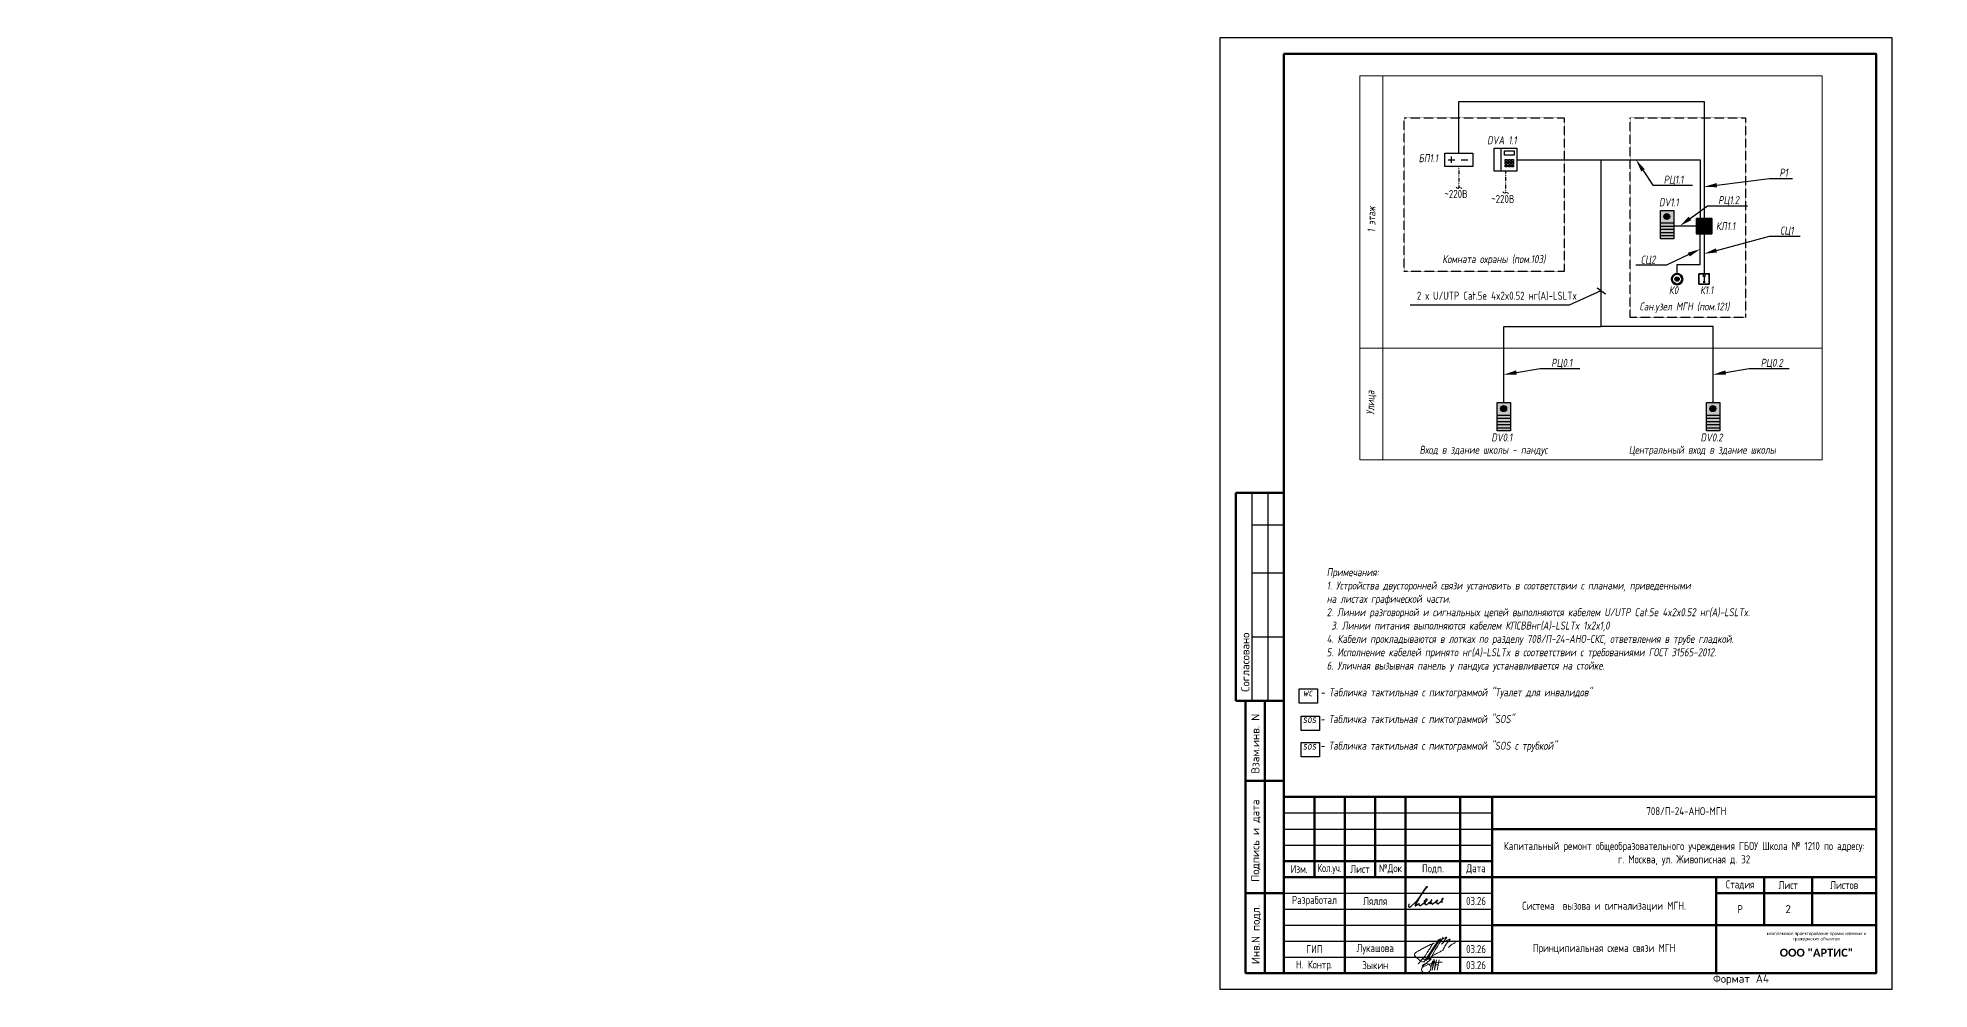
# Model space of a CAD drawing. Header units: millimetres. Extents: x -404508 to 361533, y -175093 to 31861.
# Drawn here: x 47355 to 106436, y -171240 to -141540 of the extents above; entities that cross this region are included whole.
import ezdxf
from ezdxf import colors
from ezdxf.entities.mleader import LeaderData, LeaderLine
from ezdxf.enums import TextEntityAlignment as Align
from ezdxf.math import Vec2, Vec3

# ---------------------------------------------------------------- set-up
doc = ezdxf.new("R2010")
doc.units = ezdxf.units.MM
doc.linetypes.add('GOST2.303 4', pattern=[7, 5, -2, 0])
doc.linetypes.add('штрихпунктирная', pattern=[1, 0.5, -0.25, 0, -0.25])
for name, color, linetype, lineweight in [('-SBugo-СКД-Приборы', 1, 'Continuous', 30), ('__ФОРМАТ', 7, 'Continuous', 40), ('E-Безопасность-G', 153, 'Continuous', 35), ('RC-Выноски', 7, 'Continuous', 0), ('лс', 5, 'Continuous', 30), ('Подписи', 7, 'Continuous', 13), ('Примечания', 7, 'Continuous', 25)]:
    doc.layers.add(name, color=color, linetype=linetype, lineweight=lineweight)
for name, color, linetype in [('__НАДПИСИ', 7, 'Continuous'), ('RC_Обратная связь', 6, 'Continuous'), ('TEXT1', 7, 'Continuous'), ('Основная', 7, 'Continuous'), ('СКС текст', 7, 'Continuous'), ('стена', 20, 'Continuous'), ('ШТАМП', 2, 'Continuous'), ('Штампы', 7, 'Continuous')]:
    doc.layers.add(name, color=color, linetype=linetype)
doc.layers.add('ОФ_подписи', color=5, linetype='Continuous', lineweight=13, true_color=0x0000ff)
doc.styles.add('GOST 2.304 type A', font='', dxfattribs={"height": 250})
doc.styles.add('ICOCPEUR', font='isocpeur.ttf', dxfattribs={"height": 250})
doc.styles.add('ISOCPEUR', font='isocpeur.ttf', dxfattribs={"width": 0.9, "height": 350})
doc.styles.add('RubezhCAD', font='', dxfattribs={"oblique": 10})
doc.styles.add('XREF1$0$Standard', font='isocpeur.ttf')
doc.styles.add('ГОСТ 2.304', font='')
doc.styles.get('GOST 2.304 type A').set_extended_font_data('GOST 2.304 type A')
doc.styles.get('RubezhCAD').set_extended_font_data('GOST type A')
doc.styles.get('ГОСТ 2.304').set_extended_font_data('GOST 2.304 type A')

# ---------------------------------------------------------------- blocks, each defined once
blk = doc.blocks.new('*U1048')
at = {"lineweight": 50}
for p, q in [((5, 155), (20, 155)), ((5, 155), (5, 90)), ((5, 90), (20, 90)), ((8, 5), (8, 90)), ((14, 5), (14, 90)), ((8, 65), (20, 65)), ((8, 30), (20, 30)), ((8, 5), (20, 5))]:
    blk.add_line(p, q, dxfattribs=at)
for p, q in [((10, 155), (10, 90)), ((15, 155), (15, 90)), ((10, 145), (20, 145)), ((10, 130), (20, 130)), ((10, 110), (20, 110)), ((5, 90), (8, 90))]:
    blk.add_line(p, q)
blk.add_lwpolyline([(0, 0), (210, 0), (210, 297), (0, 297)], close=True)
blk.add_lwpolyline([(20, 292), (205, 292), (205, 5), (20, 5)], close=True, dxfattribs=at)
at = {"style": 'XREF1$0$Standard'}
for s, p in [('Согласовано', (7.95, 102.07)), ('Взам.инв. N', (11.07, 76.61)), ('Подпись и дата', (11.04, 46.36)), ('Инв.N подл.', (11.17, 17.07))]:
    blk.add_text(s, height=2.5, rotation=90, dxfattribs=at).set_placement(p, align=Align.MIDDLE_CENTER)
blk.add_text('Формат', height=2.5, dxfattribs=at).set_placement((154.02, 2))
blk.add_text('А4', height=2.5, dxfattribs=at).set_placement((171.51, 2), align=Align.RIGHT)
for tag, p in [('СОГЛАСОВАНО_ДАТА2', (14.37, 145.56)), ('СОГЛАСОВАНО_ДАТА3', (19.37, 145.56)), ('СОГЛАСОВАНО_ФАМИЛИЯ2', (14.37, 110.56)), ('СОГЛАСОВАНО_ФАМИЛИЯ3', (19.37, 110.56)), ('СОГЛАСОВАНО_ДОЛЖНОСТЬ2', (14.37, 90.56)), ('СОГЛАСОВАНО_ДОЛЖНОСТЬ3', (19.37, 90.56))]:
    blk.add_attdef(tag, p, '', height=2.5, rotation=90, dxfattribs=at)
for tag, p in [('ВЗАМ_ИНВ_НОМЕР', (19.37, 77.5)), ('ИНВ_N_ПОДЛ', (19.37, 17.5))]:
    blk.add_attdef(tag, text='', height=2.5, rotation=90, dxfattribs=at).set_placement(p, align=Align.CENTER)
blk.add_attdef('ИНВ_ДАТА', text='', height=2.5, rotation=90, dxfattribs=at).set_placement((19.37, 63.83), align=Align.RIGHT)
blk = doc.blocks.new('П_Зыкин')
at = {"layer": 'ОФ_подписи', "color": 5, "ltscale": 100, "transparency": 33554687}
for p, q in [((142, 249), (62, -174)), ((102, 37), (218, 37)), ((258, 249), (178, -174))]:
    blk.add_line(p, q, dxfattribs=at)
blk.add_lwpolyline([(-462, 273), (-74, 273), (-446, -30)], dxfattribs=at)
for centre, radius, start, end in [((-271, -94), 186, 314.23929, 159.93483), ((345, -1372), 1523, 88.87583, 117.8788), ((1109, -252), 1204, 158.75935, 174.23097), ((-1024, 224), 1068, 337.81444, 2.88593), ((-849, 72), 852, 342.83077, 7.48151), ((-9, 182), 4.48, 8.96906, 155.65511), ((-643, 22), 732, 344.4555, 20.46196), ((-318, -169), 151, 108.7568, 173.42509), ((-287, -115), 185, 191.53585, 322.35119)]:
    blk.add_arc(centre, radius, start, end, dxfattribs=at)
blk = doc.blocks.new('П_Лукашова')
at = {"layer": 'ОФ_подписи', "color": 5}
for p, q in [((221, 339), (-221, -339)), ((286, 371), (-156, -307)), ((283, 370), (218, 338))]:
    blk.add_line(p, q, dxfattribs=at)
for points in [[(-221, -339), (-276, -344), (-368, -289), (-446, -221), (-505, -166), (-522, -116), (-412, -16), (-295, 56), (-173, 120), (-49, 179), (33, 216), (87, 237), (52, 221), (11, 167), (-59, 51), (-126, -52), (-177, -132), (-256, -231), (-409, -409)], [(360, 20), (294, -18), (203, -65), (91, -124), (-73, -248)], [(366, 415), (236, 213), (85, -37), (-50, -300)], [(221, 301), (344, 360), (434, 401), (475, 416), (464, 395), (420, 336), (342, 232), (310, 203), (337, 221), (420, 283), (490, 322), (558, 352), (576, 358), (491, 240), (403, 113), (374, 49), (360, 20)], [(530, 102), (646, 199), (748, 254)]]:
    blk.add_spline(points, degree=3, dxfattribs=at)
blk = doc.blocks.new('штамп')
at = {"layer": '__ФОРМАТ', "linetype": 'Continuous', "lineweight": 50}
for p, q in [((531929, 45357), (531929, 50857)), ((531929, 50857), (550429, 50857)), ((532879, 48357), (532879, 50857)), ((533829, 45357), (533829, 50857)), ((534779, 48357), (534779, 50857)), ((535729, 45357), (535729, 50857)), ((537429, 45357), (537429, 50857)), ((538429, 45357), (538429, 50857)), ((550429, 45357), (550429, 50857)), ((538429, 49857), (550429, 49857)), ((531929, 48857), (538429, 48857)), ((531929, 48357), (550429, 48357)), ((545429, 45357), (545429, 48357)), ((545429, 47857), (550429, 47857)), ((546929, 46857), (546929, 48357)), ((548429, 46857), (548429, 48357)), ((538429, 46857), (550429, 46857)), ((531929, 45357), (550429, 45357))]:
    blk.add_line(p, q, dxfattribs=at)
at = {"layer": '__ФОРМАТ', "linetype": 'Continuous', "lineweight": -2}
for p, q in [((531929, 50357), (538429, 50357)), ((531929, 49857), (538429, 49857)), ((531929, 49357), (538429, 49357)), ((531929, 48857), (538429, 48857)), ((531929, 47857), (538429, 47857)), ((531929, 47357), (538429, 47357)), ((531929, 46857), (538429, 46857)), ((538429, 46857), (550429, 46857)), ((531929, 46357), (538429, 46357)), ((531929, 45857), (538429, 45857))]:
    blk.add_line(p, q, dxfattribs=at)
at = {"layer": 'Подписи', "color": 5, "lineweight": 25}
blk.add_lwpolyline([(535847, 47525), (535833, 47500), (535823, 47461), (535824, 47440), (535829, 47423), (535840, 47414), (535857, 47413), (535876, 47421), (535897, 47435), (535917, 47454), (536005, 47539), (536088, 47624), (536142, 47690), (536203, 47776), (536266, 47874), (536323, 47953), (536362, 48009), (536395, 48059), (536405, 48060), (536397, 48045), (536295, 47925), (536205, 47790), (536095, 47603), (536059, 47544), (536038, 47506), (536029, 47485), (536027, 47473), (536027, 47462), (536031, 47457), (536037, 47454), (536045, 47456), (536057, 47466), (536072, 47479), (536107, 47506), (536133, 47525), (536147, 47532), (536152, 47532), (536153, 47529), (536150, 47520), (536147, 47504), (536146, 47491), (536148, 47479), (536150, 47471), (536157, 47465), (536166, 47462), (536178, 47464), (536189, 47469), (536215, 47480), (536240, 47498), (536281, 47529), (536306, 47550), (536324, 47567), (536342, 47582), (536372, 47609), (536388, 47629), (536397, 47646), (536399, 47657), (536398, 47666), (536393, 47671), (536383, 47671), (536372, 47667), (536356, 47653), (536336, 47632), (536323, 47612), (536313, 47599), (536309, 47587), (536310, 47579), (536315, 47575), (536326, 47579), (536335, 47585), (536344, 47592), (536348, 47595), (536352, 47596), (536354, 47595), (536355, 47592), (536349, 47583), (536342, 47575), (536334, 47561), (536326, 47547), (536322, 47538), (536320, 47531), (536321, 47523), (536325, 47519), (536328, 47519), (536333, 47524), (536338, 47527), (536344, 47526), (536346, 47520), (536351, 47508), (536355, 47498), (536359, 47493), (536366, 47491), (536375, 47491), (536385, 47497), (536412, 47513), (536436, 47532), (536466, 47559), (536491, 47583), (536517, 47607), (536529, 47621), (536545, 47642), (536547, 47643), (536546, 47644), (536543, 47644), (536541, 47642), (536538, 47637), (536499, 47577), (536491, 47558), (536482, 47544), (536480, 47535), (536479, 47529), (536481, 47524), (536483, 47522), (536489, 47523), (536494, 47526), (536502, 47532), (536512, 47539), (536522, 47544), (536530, 47548), (536541, 47549), (536547, 47546), (536550, 47541), (536551, 47531), (536552, 47525), (536553, 47521), (536558, 47517), (536562, 47515), (536568, 47515), (536575, 47517), (536583, 47523), (536596, 47533), (536617, 47547), (536636, 47561), (536659, 47583), (536688, 47609), (536702, 47620), (536713, 47630), (536721, 47636), (536727, 47641), (536727, 47643), (536726, 47644), (536723, 47643), (536720, 47638), (536715, 47629), (536693, 47594), (536681, 47575), (536676, 47566), (536674, 47557), (536677, 47551), (536679, 47547), (536684, 47546), (536689, 47549), (536695, 47552), (536700, 47554), (536709, 47554), (536716, 47551), (536717, 47545), (536719, 47535), (536721, 47527), (536725, 47524), (536731, 47520), (536741, 47523), (536747, 47528), (536757, 47534), (536779, 47550), (536809, 47572), (536842, 47600), (536865, 47623), (536880, 47642), (536895, 47664), (536899, 47675), (536901, 47684), (536898, 47689), (536891, 47693), (536881, 47689), (536873, 47682), (536862, 47668), (536856, 47654), (536855, 47638), (536856, 47622), (536856, 47598), (536858, 47583), (536860, 47572), (536864, 47560), (536871, 47551)], dxfattribs=at)
at = {"layer": 'ОФ_подписи'}
for name, p, xscale, yscale, zscale in [('П_Лукашова', (536533, 46057), 1.010226427429054, 1.010226427429054, 1.010226427429054), ('П_Зыкин', (536581, 45585), 0.7621923841183493, 0.7621923841183493, 0.7621923841183493)]:
    blk.add_blockref(name, p, dxfattribs=dict(at, xscale=xscale, yscale=yscale, zscale=zscale))
at = {"transparency": 33554687, "attachment_point": 5, "style": 'ГОСТ 2.304'}
for s, insert, char_height, width in [('{\\fArial|b0|i0|c204|p34;комплексное проектирование промышленных и гражданских объектов}', (548563, 46495), 100, 3372.21), ('{\\fCorbel Light|b1|i0|c204|p34;ООО "АРТИС"}', (548563, 45995), 250, 4171.2)]:
    blk.add_mtext(s, dxfattribs=dict(at, insert=insert, char_height=char_height, width=width))
at = {"layer": '__НАДПИСИ', "lineweight": 9, "ltscale": 2, "style": 'ISOCPEUR', "flags": 1}
blk.add_attdef('NOTATION', (548864, 51134), '', height=250, dxfattribs=at)
at = {"layer": '__НАДПИСИ', "lineweight": 9, "ltscale": 2, "style": 'RubezhCAD', "oblique": 10}
blk.add_attdef('SHEET', text='', height=250, dxfattribs=at).set_placement((547679, 47357), align=Align.MIDDLE_CENTER)
at = {"layer": '__ФОРМАТ', "color": 7, "linetype": 'Continuous', "lineweight": 20, "char_height": 250, "attachment_point": 5, "style": 'GOST 2.304 type A'}
for s, insert, width in [('Капитальный ремонт общеобразовательного учреждения ГБОУ Школа № 1210 по адресу:      \\Pг. Москва, ул. Живописная д. 32', (544429, 49085), 12000), ('\\pi-7.5,l7.5,t7.5;{\\W0.9;\\C256;Кол.уч.}', (533354, 48607), 950)]:
    blk.add_mtext(s, dxfattribs=dict(at, insert=insert, width=width))
for s, insert, width, line_spacing_factor in [('\\pi-7.5,l7.5,t7.5;{\\C256;Изм.}', (532404, 48607), 950, 1.2), ('\\pi-7.5,l7.5,t7.5;{\\C256;Лист}', (534304, 48607), 950, 1.2), ('\\pi-7.5,l7.5,t7.5;{\\C256;№Док}', (535254, 48607), 950, 1.2), ('\\pi-7.5,l7.5,t7.5;{\\C256;Подп.}', (536584, 48607), 1710.72, 1.2), ('\\pi-7.5,l7.5,t7.5;{\\C256;Дата}', (537929, 48607), 1000, 1.2), ('\\pi-7.5,l7.5,t7.5;{\\C256;Стадия}', (546179, 48107), 1500, 1.2), ('\\pi-7.5,l7.5,t7.5;{\\C256;Лист}', (547679, 48107), 1500, 1.2), ('\\pi-7.5,l7.5,t7.5;{\\C256;Листов}', (549429, 48107), 2000, 1.2), ('\\pi-7.5,l7.5,t7.5;{\\C256;Разработал}', (532879, 47607), 1900, 1.2), ('{\\C256;Лялля}', (534779, 47607), 1900, 1.2), ('{\\C256;03.26}', (537929, 47607), 1000, 1.2), ('Система  вызова и сигнализации МГН.  ', (541929, 47427), 6828.82, 0.85), ('\\pi-750,l750,t750;{\\C256;Р}', (546179, 47357), 1500, 1.2), ('\\pi-7.5,l7.5,t7.5;{\\C256;ГИП}', (532879, 46107), 1900, 1.2), ('{\\C256;Лукашова}', (534779, 46107), 1900, 1.2), ('{\\C256;03.26}', (537929, 46107), 1000, 1.2), ('{\\C256;Н. Контр. }', (532879, 45592), 1900, 1.2), ('\\pi-750,l750,t750;{\\C256;Зыкин}', (534779, 45607), 1900, 1.2), ('{\\C256;03.26}', (537929, 45607), 1000, 1.2)]:
    blk.add_mtext(s, dxfattribs=dict(at, insert=insert, width=width, line_spacing_factor=line_spacing_factor))
at = {"layer": 'стена', "color": 18, "true_color": 0x000000, "insert": (543249, 50539), "char_height": 250, "width": 3851.47, "attachment_point": 1, "style": 'GOST 2.304 type A'}
blk.add_mtext('708/П-24-АНО-МГН', dxfattribs=at)
blk = doc.blocks.new('A$C24B8382C')
at = {"layer": 'лс', "color": 5, "ltscale": 100}
for points in [[(0, 726), (706, 726), (706, 0), (0, 0)], [(0, 726), (208, 726), (208, 0), (0, 0)]]:
    blk.add_lwpolyline(points, close=True, dxfattribs=at)
at = {"layer": 'лс', "color": 5}
blk.add_lwpolyline([(208, 726), (208, 443)], dxfattribs=at)
for points in [[(313, 640), (620, 640), (620, 505), (313, 505)], [(339, 366), (404, 366), (404, 310), (339, 310)], [(339, 283), (404, 283), (404, 227), (339, 227)], [(339, 197), (404, 197), (404, 140), (339, 140)], [(438, 366), (503, 366), (503, 310), (438, 310)], [(438, 283), (503, 283), (503, 227), (438, 227)], [(438, 197), (503, 197), (503, 140), (438, 140)], [(535, 366), (601, 366), (601, 310), (535, 310)], [(535, 283), (601, 283), (601, 227), (535, 227)], [(535, 197), (601, 197), (601, 140), (535, 140)]]:
    blk.add_lwpolyline(points, close=True, dxfattribs=at)
blk = doc.blocks.new('A$C54723B90')
at = {"ltscale": 100, "true_color": 0xffffff}
h = blk.add_hatch(color=7, dxfattribs=at)
h.dxf.hatch_style = 1
h.paths.add_polyline_path([(0, 415), (881, 415), (881, 0), (0, 0)])
at = {"ltscale": 100}
h = blk.add_hatch(color=5, dxfattribs=at)
h.dxf.hatch_style = 1
edge = h.paths.add_edge_path()
edge.add_arc((693, 215), 93.4, 0, 360)
at = {"layer": 'лс', "color": 5}
blk.add_lwpolyline([(0, 415), (881, 415), (881, 0), (0, 0)], close=True, dxfattribs=at)
for points in [[(99, 415), (99, 0)], [(197, 415), (197, 0)], [(296, 415), (296, 0)], [(395, 415), (395, 0)], [(493, 415), (493, 0)]]:
    blk.add_lwpolyline(points, dxfattribs=at)
blk.add_circle((693, 215), 93.4, dxfattribs=at)
blk = doc.blocks.new('Уличная Панель')
at = {"ltscale": 100, "true_color": 0xffffff}
h = blk.add_hatch(color=7, dxfattribs=at)
h.dxf.hatch_style = 1
h.paths.add_polyline_path([(-415, 0), (-415, 881), (0, 881), (0, 0)])
at = {"ltscale": 100}
h = blk.add_hatch(color=3, dxfattribs=at)
h.dxf.hatch_style = 1
edge = h.paths.add_edge_path()
edge.add_arc((-215, 693), 93.4, 0, 360)
at = {"layer": 'лс', "color": 3}
blk.add_lwpolyline([(-415, 0), (-415, 881), (0, 881), (0, 0)], close=True, dxfattribs=at)
for points in [[(-415, 493), (0, 493)], [(-415, 395), (0, 395)], [(-415, 296), (0, 296)], [(-415, 197), (0, 197)], [(-415, 99), (0, 99)]]:
    blk.add_lwpolyline(points, dxfattribs=at)
blk.add_circle((-215, 693), 93.4, dxfattribs=at)
blk = doc.blocks.new('Коридорная лампа')
at = {"ltscale": 100, "true_color": 0xffffff}
h = blk.add_hatch(color=7, dxfattribs=at)
h.dxf.hatch_style = 1
h.paths.add_polyline_path([(-40, 20), (0, 20), (0, -20), (-40, -20)])
at = {"color": 5, "lineweight": 35}
for p, q in [((-34, 14), (-6, -14)), ((-6, 14), (-34, -14))]:
    blk.add_line(p, q, dxfattribs=at)
at = {"color": 5, "lineweight": 35, "ltscale": 100}
blk.add_lwpolyline([(-40, 20), (0, 20), (0, -20), (-40, -20)], close=True, dxfattribs=at)
at = {"color": 5, "lineweight": 35}
blk.add_circle((-20, 0), 20, dxfattribs=at)
blk = doc.blocks.new('Кнопка вызова влагозащищенная со шнуром1')
at = {"color": 5}
for p, q in [((-50, 10), (-50, -30)), ((-50, -30), (-60, -40)), ((-60, -40), (-40, -40)), ((-40, -40), (-50, -30))]:
    blk.add_line(p, q, dxfattribs=at)
at = {"color": 5, "lineweight": 35}
blk.add_lwpolyline([(-100, 40), (0, 40), (0, -60), (-100, -60)], close=True, dxfattribs=at)
at = {"color": 5}
blk.add_circle((-50, 20), 10, dxfattribs=at)
blk = doc.blocks.new('кнопка')
at = {"layer": '-SBugo-СКД-Приборы', "linetype": 'ByBlock', "ltscale": 100}
h = blk.add_hatch(color=256, dxfattribs=at)
edge = h.paths.add_edge_path()
edge.add_ellipse((0, 0), major_axis=(-46.8, 46.8), ratio=1, start_angle=0, end_angle=360)
at = {"layer": '-SBugo-СКД-Приборы', "lineweight": 50}
blk.add_circle((0, 0), 165, dxfattribs=at)
at = {"layer": '-SBugo-СКД-Приборы', "linetype": 'ByBlock', "ltscale": 100}
blk.add_ellipse((0, 0), major_axis=(-46.8, 46.8), ratio=1, start_param=3.926991, end_param=10.210176, dxfattribs=at)

msp = doc.modelspace()

# ---------------------------------------------------------------- linework, layer by layer
at = {"linetype": 'GOST2.303 4', "ltscale": 0.5, "transparency": 33554687}
for points in [[(90040.5, -144040.8), (95037.3, -144040.8), (95037.3, -148836.3), (90040.5, -148836.3)], [(97100.7, -144040.8), (100696.1, -144040.8), (100696.1, -150267.4), (97100.7, -150267.4)]]:
    msp.add_lwpolyline(points, close=True, dxfattribs=at)
at = {"color": 1, "linetype": 'штрихпунктирная', "lineweight": 30, "ltscale": 2}
for points in [[(91743.7, -145561.5), (91743.7, -145561.5), (91743.7, -146227.5)], [(93205.2, -145717.1), (93205.2, -145717.1), (93205.2, -146383.1)]]:
    msp.add_lwpolyline(points, dxfattribs=at)
at = {"transparency": 33554687}
for points in [[(90226.1, -149875.4), (95198.7, -149875.4), (96188.3, -149432.1)], [(96060.4, -149347.5), (96325, -149527.4)]]:
    msp.add_lwpolyline(points, dxfattribs=at)
at = {"color": 0, "lineweight": 9}
for points in [[(91657.1, -146196.5), (91721.2, -146238.3), (91772.7, -146212.6), (91833.6, -146245.9)], [(93118.7, -146352.1), (93182.8, -146393.9), (93234.3, -146368.2), (93295.2, -146401.5)]]:
    msp.add_spline(points, degree=3, dxfattribs=at)
at = {"layer": 'лс', "color": 4}
for p, q in [((99286.8, -148620.1), (99286.8, -147650.2)), ((98561.5, -148906.1), (98561.5, -148620.1)), ((98561.5, -148620.1), (99286.8, -148620.1))]:
    msp.add_line(p, q, dxfattribs=at)
at = {"layer": 'лс', "color": 0, "lineweight": 9}
for points in [[(89372.8, -154712.8), (88652.8, -154712.8), (88652.8, -142722.7), (89372.8, -142722.7)], [(89372.8, -142722.7), (103089.9, -142722.7), (103089.9, -151232.8), (89372.8, -151232.8)], [(88652.8, -151232.8), (103089.9, -151232.8), (103089.9, -154712.8), (88652.8, -154712.8)]]:
    msp.add_lwpolyline(points, close=True, dxfattribs=at)
at = {"layer": 'лс', "color": 5}
msp.add_lwpolyline([(91743.7, -145136.5), (91743.7, -143528), (99404.4, -143528), (99404.4, -147159.9)], dxfattribs=at)
at = {"layer": 'лс', "color": 6}
for points in [[(91303, -145136.5), (92184.3, -145136.5), (92184.3, -145551.5), (91303, -145551.5), (91303, -145136.5)], [(91514.3, -145444), (91514.3, -145244)], [(91414.3, -145344), (91614.3, -145344)], [(91820, -145344), (92020, -145344)]]:
    msp.add_lwpolyline(points, dxfattribs=at)
at = {"layer": 'лс', "color": 1}
for points in [[(93558.4, -145344), (99284.6, -145344), (99284.6, -145344)], [(99684.3, -152927.7), (99684.3, -150547.7), (96188.3, -150547.7), (96188.3, -145344)], [(97277.5, -145344), (99284.6, -145344), (99284.6, -147175.1)], [(99164.4, -147415.1), (98455, -147415.1)], [(93149.7, -152927.7), (93149.7, -150547.7), (96188.3, -150547.7)]]:
    msp.add_lwpolyline(points, dxfattribs=at)
at = {"layer": 'лс', "color": 4}
msp.add_lwpolyline([(99404.4, -147655.1), (99404.4, -148905.8)], dxfattribs=at)
at = {"layer": 'лс', "color": 2}
msp.add_lwpolyline([(86754.6, -161859.8), (87326.5, -161859.8), (87326.5, -162310.6), (86754.6, -162310.6)], close=True, dxfattribs=at)
at = {"layer": 'лс', "color": 1}
for points in [[(86821.9, -162712.9), (87393.9, -162712.9), (87393.9, -163163.7), (86821.9, -163163.7)], [(86821.9, -163536.8), (87393.9, -163536.8), (87393.9, -163987.6), (86821.9, -163987.6)]]:
    msp.add_lwpolyline(points, close=True, dxfattribs=at)

# ---------------------------------------------------------------- block references
at = {"ltscale": 100, "rotation": 90}
msp.add_blockref('A$C54723B90', (98455, -147809.7), dxfattribs=at)
at = {"color": 0, "transparency": 33554687}
for name, p, xscale, yscale, zscale in [('Коридорная лампа', (99644.4, -147415.1), 12, 12, 6), ('Кнопка вызова влагозащищенная со шнуром1', (99566.4, -149035.4), 3.24, 3.24, 3.6)]:
    msp.add_blockref(name, p, dxfattribs=dict(at, xscale=xscale, yscale=yscale, zscale=zscale))
at = {"layer": 'E-Безопасность-G', "color": 2}
for p in [(93357.2, -153809), (99891.8, -153809)]:
    msp.add_blockref('Уличная Панель', p, dxfattribs=at)
at = {"layer": 'лс', "ltscale": 100, "transparency": 33554687}
msp.add_blockref('A$C24B8382C', (92852.1, -145707.1), dxfattribs=at)
at = {"layer": 'лс', "color": 3, "ltscale": 100, "transparency": 33554687, "rotation": 90}
msp.add_blockref('кнопка', (98561.5, -149071.5), dxfattribs=at)
at = {"layer": 'Основная'}
msp.add_blockref('штамп', (-445647.7, -216096.8), dxfattribs=at)
at = {"layer": 'Штампы', "color": 7, "xscale": 100, "yscale": 100, "zscale": 100}
msp.add_blockref('*U1048', (84280.9, -171239.7), dxfattribs=at)

# ---------------------------------------------------------------- texts
at = {"layer": 'RC_Обратная связь', "color": 7, "style": 'RubezhCAD'}
for p in [(91295.3, -146538.9, 0), (92756.9, -146694.5, 0)]:
    msp.add_text('~220В', height=250, dxfattribs=at).set_placement(p)
at = {"layer": 'TEXT1', "char_height": 250, "attachment_point": 5, "style": 'ICOCPEUR'}
for s, insert, width in [('{\\C0;2}', (102030.9, -168739.7), 1500), ('{\\fGOST 2.304 type A|b0|i0|c204|p34;Принципиальная схема связи МГН}', (96280.9, -169988), 7000)]:
    msp.add_mtext(s, dxfattribs=dict(at, insert=insert, width=width))
at = {"layer": 'Основная', "ltscale": 100, "insert": (86866.1, -157679.6), "char_height": 250, "width": 19982, "attachment_point": 1, "style": 'RubezhCAD'}
msp.add_mtext('\\pi750;\\PПримечания:\\P1. Устройства двусторонней связи установить в соответствии с планами, приведенными \\Pна листах графической части. \\P2. Линии разговорной и сигнальных цепей выполняются кабелем U/UTP Cat.5e 4x2x0.52 нг(А)-LSLTx. \\P\\pi0;       3. Линии питания выполняются кабелем КПСВВнг(А)-LSLTx 1x2x1,0\\P\\pi750;4. Кабели прокладываются в лотках по разделу 708/П-24-АНО-СКС, ответвления в трубе гладкой.\\P5. Исполнение кабелей принято нг(А)-LSLTx в соответствии с требованиями ГОСТ 31565-2012.\\P6. Уличная вызывная панель у пандуса устанавливается на стойке.\\P\\P\\pi0;{\\C40;\\c3266809;wc  }- Табличка тактильная с пиктограммой "Туалет для инвалидов"\\P\\P{\\C1;sos }- Табличка тактильная с пиктограммой "SOS"\\P\\P{\\C1;sos }- Табличка тактильная с пиктограммой "SOS с трубкой"', dxfattribs=at)
at = {"layer": 'Примечания', "ltscale": 100, "transparency": 33554687, "char_height": 250, "width": 10064.647, "attachment_point": 4, "style": 'RubezhCAD'}
for s, insert in [('DVA 1.1', (92625.4, -144737.3)), ('БП1.1', (90487.3, -145297)), ('DV1.1', (97996.2, -146675.7)), ('КЛ1.1', (99775.6, -147419.1)), ('К0', (98304.5, -149417.8)), ('К1.1', (99276.9, -149417.8)), ('Сан.узел МГН (пом.121)', (97387.1, -149960.8)), ('DV0.1', (92758.5, -154016.1)), ('DV0.2', (99293.1, -154016.1)), ('Вход в здание школы - пандус', (90517, -154435)), ('Центральный вход в здание школы', (97051.5, -154435))]:
    msp.add_mtext(s, dxfattribs=dict(at, insert=insert))
at = {"layer": 'Примечания', "ltscale": 100, "transparency": 33554687, "char_height": 250, "width": 10064.647, "attachment_point": 4, "rotation": 90, "style": 'RubezhCAD'}
for s, insert in [('1 этаж', (89012.8, -147618.4)), ('Улица', (89012.8, -153308.4))]:
    msp.add_mtext(s, dxfattribs=dict(at, insert=insert))
at = {"layer": 'СКС текст', "transparency": 33554687, "style": 'RubezhCAD'}
msp.add_text('2 х U/UTP Cat.5e 4x2x0.52 нг(А)-LSLTx', height=250, dxfattribs=at).set_placement((95427.5, -149589.5), align=Align.MIDDLE_RIGHT)
at = {"layer": 'ШТАМП', "color": 0, "lineweight": 25, "transparency": 33554687, "insert": (91228.2, -148321.9), "char_height": 250, "width": 14366.637, "attachment_point": 1, "style": 'RubezhCAD'}
msp.add_mtext('Комната охраны (пом.103)', dxfattribs=at)

# ---------------------------------------------------------------- leaders
at = {"layer": 'RC-Выноски', "linetype": 'Continuous', "ltscale": 15}
ml = msp.add_multileader_mtext('Standard', dxfattribs=at)
ml.set_content('{\\H0.91667x;РЦ1.1 -  U/UTP Cat.5e 4x2x0.52 нг(А)-LSLTx} ', color=256, style='RubezhCAD')
ml.set_leader_properties()
ml.build(insert=Vec2(0, 0))
ml.multileader.update_dxf_attribs({"has_text_frame": 1, "text_left_attachment_type": 6, "text_right_attachment_type": 6, "dogleg_length": 2, "arrow_head_size": 400, "scale": 100})
ctx = ml.context
ctx.base_point, ctx.scale, ctx.char_height, ctx.arrow_head_size, ctx.landing_gap_size, ctx.plane_origin = Vec3(-10083.4, -146592), 100, 250, 400, 100, Vec3(-544965.2, -182666.5)
ctx.left_attachment, ctx.right_attachment = 6, 6
notes = []
notes.append((ctx, [(0, (1, 1, 0), (-10283.4, -146592), (1, 0), 200, [(0, [(-11212.6, -145196.4)], 0, [])])]))
ctx.mtext.insert, ctx.mtext.width, ctx.mtext.flow_direction = Vec3(-9983.4, -146296.1), 3715.166, 5
at = {"layer": 'RC-Выноски'}
ml = msp.add_multileader_mtext('Standard', dxfattribs=at)
ml.set_content('РЦ1.1', color=256, style='RubezhCAD')
ml.set_leader_properties()
ml.build(insert=Vec2(0, 0))
ml.multileader.update_dxf_attribs({"has_text_frame": 1, "text_left_attachment_type": 6, "text_right_attachment_type": 6, "dogleg_length": 2, "arrow_head_size": 400, "scale": 100})
ctx = ml.context
ctx.base_point, ctx.scale, ctx.char_height, ctx.arrow_head_size, ctx.landing_gap_size, ctx.plane_origin = Vec3(98000.1, -146141.1), 100, 250, 400, 100, Vec3(-374379.9, -587244.4)
ctx.left_attachment, ctx.right_attachment, ctx.text_align_type = 6, 6, 1
notes.append((ctx, [(0, (1, 1, 0), (97800.1, -146141.1), (1, 0), 200, [(0, [(97277.5, -145344)], 0, [])])]))
ctx.mtext.insert, ctx.mtext.width, ctx.mtext.alignment, ctx.mtext.flow_direction = Vec3(98450.1, -145841.1), 798.477, 2, 5
ml = msp.add_multileader_mtext('Standard', dxfattribs=at)
ml.set_content('Р1', color=256, style='RubezhCAD')
ml.set_leader_properties()
ml.build(insert=Vec2(0, 0))
ml.multileader.update_dxf_attribs({"has_text_frame": 1, "text_left_attachment_type": 6, "text_right_attachment_type": 6, "dogleg_length": 2, "arrow_head_size": 400, "scale": 100})
ctx = ml.context
ctx.base_point, ctx.scale, ctx.char_height, ctx.arrow_head_size, ctx.landing_gap_size, ctx.plane_origin = Vec3(101652.1, -145926), 100, 250, 400, 100, Vec3(-371542.5, -589443.2)
ctx.left_attachment, ctx.right_attachment, ctx.text_align_type = 6, 6, 1
notes.append((ctx, [(0, (1, 1, 0), (101452.1, -145926), (1, 0), 200, [(0, [(99404.4, -146190.6)], 0, [])])]))
ctx.mtext.insert, ctx.mtext.width, ctx.mtext.alignment, ctx.mtext.flow_direction = Vec3(101889.6, -145626), 798.477, 2, 5
ml = msp.add_multileader_mtext('Standard', dxfattribs=at)
ml.set_content('РЦ1.2', color=256, style='RubezhCAD')
ml.set_leader_properties()
ml.build(insert=Vec2(0, 0))
ml.multileader.update_dxf_attribs({"has_text_frame": 1, "text_left_attachment_type": 6, "text_right_attachment_type": 6, "dogleg_length": 2, "arrow_head_size": 400, "scale": 100})
ctx = ml.context
ctx.base_point, ctx.scale, ctx.char_height, ctx.arrow_head_size, ctx.landing_gap_size, ctx.plane_origin = Vec3(99713.4, -146781.1), 100, 250, 400, 100, Vec3(-371552.4, -587324.1)
ctx.left_attachment, ctx.right_attachment, ctx.text_align_type = 6, 6, 1
notes.append((ctx, [(0, (1, 1, 0), (99513.4, -146781.1), (1, 0), 200, [(0, [(98642.7, -147415.1)], 0, [])])]))
ctx.mtext.insert, ctx.mtext.width, ctx.mtext.alignment, ctx.mtext.flow_direction = Vec3(100170.7, -146481.1), 798.477, 2, 5
ml = msp.add_multileader_mtext('Standard', dxfattribs=at)
ml.set_content('СЦ1', color=256, style='RubezhCAD')
ml.set_leader_properties()
ml.build(insert=Vec2(0, 0))
ml.multileader.update_dxf_attribs({"has_text_frame": 1, "text_left_attachment_type": 6, "text_right_attachment_type": 6, "dogleg_length": 2, "arrow_head_size": 400, "scale": 100})
ctx = ml.context
ctx.base_point, ctx.scale, ctx.char_height, ctx.arrow_head_size, ctx.landing_gap_size, ctx.plane_origin = Vec3(101652.1, -147731.7), 100, 250, 400, 100, Vec3(-369668.8, -588274.7)
ctx.left_attachment, ctx.right_attachment, ctx.text_align_type = 6, 6, 1
notes.append((ctx, [(0, (1, 1, 0), (101452.1, -147731.7), (1, 0), 200, [(0, [(99404.4, -148280.5)], 0, [])])]))
ctx.mtext.insert, ctx.mtext.width, ctx.mtext.alignment, ctx.mtext.flow_direction = Vec3(101989.6, -147431.7), 798.477, 2, 5
ml = msp.add_multileader_mtext('Standard', dxfattribs=at)
ml.set_content('СЦ2', color=256, style='RubezhCAD')
ml.set_leader_properties()
ml.build(insert=Vec2(0, 0))
ml.multileader.update_dxf_attribs({"has_text_frame": 1, "text_left_attachment_type": 6, "text_right_attachment_type": 6, "dogleg_length": 2, "arrow_head_size": 400, "scale": 100})
ctx = ml.context
ctx.base_point, ctx.scale, ctx.char_height, ctx.arrow_head_size, ctx.landing_gap_size, ctx.plane_origin = Vec3(97290.4, -148639.1), 100, 250, 400, 100, Vec3(-373975.4, -589182.1)
ctx.left_attachment, ctx.right_attachment, ctx.text_align_type = 6, 6, 1
notes.append((ctx, [(1, (1, 1, 0), (98226.5, -148639.1), (-1, 0), 200, [(0, [(99286.8, -148135.1)], 0, [])])]))
ctx.mtext.insert, ctx.mtext.width, ctx.mtext.alignment, ctx.mtext.flow_direction = Vec3(97658.5, -148339.1), 798.477, 2, 5
ml = msp.add_multileader_mtext('Standard', dxfattribs=at)
ml.set_content('РЦ0.1', color=256, style='RubezhCAD')
ml.set_leader_properties()
ml.build(insert=Vec2(0, 0))
ml.multileader.update_dxf_attribs({"has_text_frame": 1, "text_left_attachment_type": 6, "text_right_attachment_type": 6, "dogleg_length": 2, "arrow_head_size": 400, "scale": 100})
ctx = ml.context
ctx.base_point, ctx.scale, ctx.char_height, ctx.arrow_head_size, ctx.landing_gap_size, ctx.plane_origin = Vec3(94482.3, -151860.9), 100, 250, 400, 100, Vec3(-378507.6, -593028.3)
ctx.left_attachment, ctx.right_attachment, ctx.text_align_type = 6, 6, 1
notes.append((ctx, [(0, (1, 1, 0), (94282.3, -151860.9), (1, 0), 200, [(0, [(93149.7, -152053.4)], 0, [])])]))
ctx.mtext.insert, ctx.mtext.width, ctx.mtext.alignment, ctx.mtext.flow_direction = Vec3(94957.3, -151560.9), 798.477, 2, 5
ml = msp.add_multileader_mtext('Standard', dxfattribs=at)
ml.set_content('РЦ0.2', color=256, style='RubezhCAD')
ml.set_leader_properties()
ml.build(insert=Vec2(0, 0))
ml.multileader.update_dxf_attribs({"has_text_frame": 1, "text_left_attachment_type": 6, "text_right_attachment_type": 6, "dogleg_length": 2, "arrow_head_size": 400, "scale": 100})
ctx = ml.context
ctx.base_point, ctx.scale, ctx.char_height, ctx.arrow_head_size, ctx.landing_gap_size, ctx.plane_origin = Vec3(101016.8, -151860.9), 100, 250, 400, 100, Vec3(-371973.1, -593028.3)
ctx.left_attachment, ctx.right_attachment, ctx.text_align_type = 6, 6, 1
notes.append((ctx, [(0, (1, 1, 0), (100816.8, -151860.9), (1, 0), 200, [(0, [(99684.3, -152053.4)], 0, [])])]))
ctx.mtext.insert, ctx.mtext.width, ctx.mtext.alignment, ctx.mtext.flow_direction = Vec3(101516.8, -151560.9), 798.477, 2, 5
at = {"layer": 'RC-Выноски', "linetype": 'Continuous', "ltscale": 15}
ml = msp.add_multileader_mtext('Standard', dxfattribs=at)
ml.set_content('{\\H0.91667x;РЦ0.2 -  U/UTP Cat.5e 4x2x0.52 нг(А)-LSLTx} ', color=256, style='RubezhCAD')
ml.set_leader_properties()
ml.build(insert=Vec2(0, 0))
ml.multileader.update_dxf_attribs({"has_text_frame": 1, "text_left_attachment_type": 6, "text_right_attachment_type": 6, "dogleg_length": 2, "arrow_head_size": 400, "scale": 100})
ctx = ml.context
ctx.base_point, ctx.scale, ctx.char_height, ctx.arrow_head_size, ctx.landing_gap_size, ctx.plane_origin = Vec3(-14439.8, -153429.3), 100, 250, 400, 100, Vec3(-549065, -192983.1)
ctx.left_attachment, ctx.right_attachment = 6, 6
notes.append((ctx, [(0, (1, 1, 0), (-14639.8, -153429.3), (1, 0), 200, [(0, [(-18092.2, -155035.6)], 0, [])])]))
ctx.mtext.insert, ctx.mtext.width, ctx.mtext.flow_direction = Vec3(-14339.8, -153133.5), 3715.166, 5
for ctx, leaders in notes:
    for number, flags, end, landing, length, lines in leaders:
        leader = LeaderData()
        leader.index, (leader.has_last_leader_line, leader.has_dogleg_vector, leader.attachment_direction) = number, flags
        leader.last_leader_point, leader.dogleg_vector, leader.dogleg_length = Vec3(end), Vec3(landing), length
        for number, points, colour, breaks in lines:
            line = LeaderLine()
            line.index, line.vertices, line.color, line.breaks = number, Vec3.list(points), colors.encode_raw_color(colour), breaks
            leader.lines.append(line)
        ctx.leaders.append(leader)

doc.saveas('drawing.dxf')
